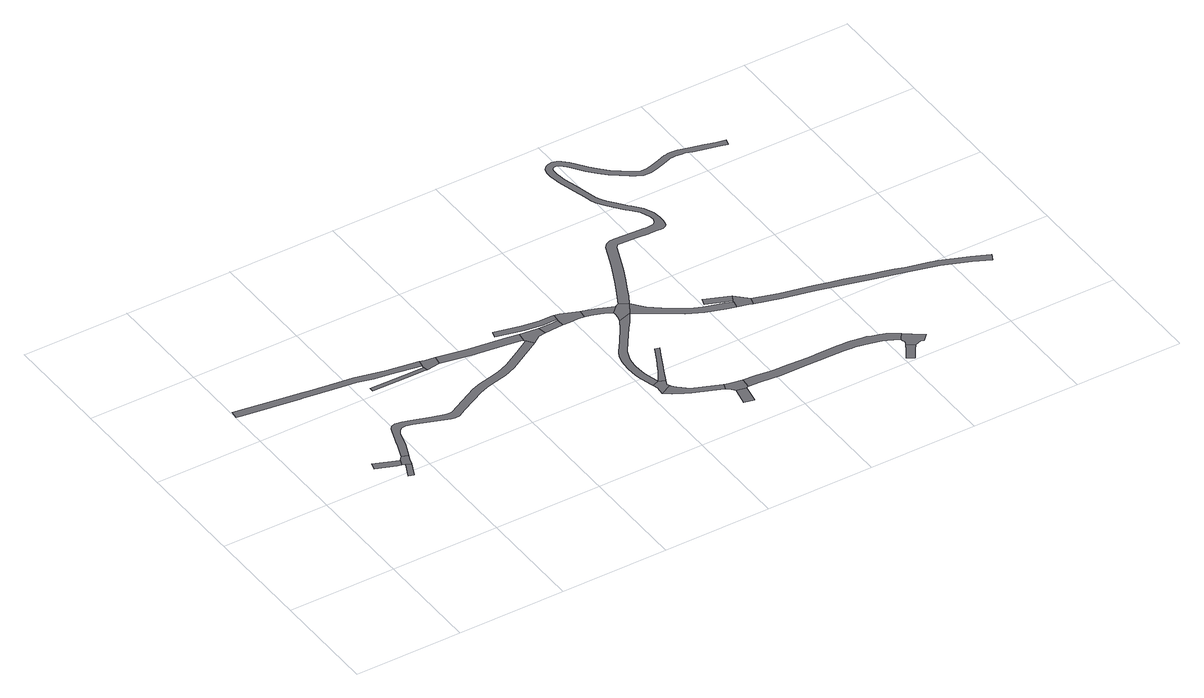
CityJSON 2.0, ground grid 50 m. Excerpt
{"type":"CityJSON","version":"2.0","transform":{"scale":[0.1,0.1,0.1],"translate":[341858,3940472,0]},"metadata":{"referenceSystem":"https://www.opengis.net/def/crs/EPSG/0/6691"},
"CityObjects":{
"road1":{"type":"Road","attributes":{"RoadStructureAttribute.sectionType":"1"},"geometry":[{"type":"MultiSurface","lod":"1","boundaries":[[[0,1,2,3,4,5]]]}]},
"road2":{"type":"Road","geometry":[{"type":"MultiSurface","lod":"1","boundaries":[[[6,7,8,9]]]}]},
"road3":{"type":"Road","geometry":[{"type":"MultiSurface","lod":"1","boundaries":[[[4,6,9,10,11,12,5]]]}]},
"road4":{"type":"Road","attributes":{"function":"3","RoadStructureAttribute.sectionType":"1"},"geometry":[{"type":"MultiSurface","lod":"1","boundaries":[[[13,14,15,16,17,18,19,20,21,22,23,24,25,26,27,28,29,30]]]}]},
"road5":{"type":"Road","attributes":{"RoadStructureAttribute.sectionType":"1"},"geometry":[{"type":"MultiSurface","lod":"1","boundaries":[[[31,32,33,34,35,36,37,38]]]}]},
"road6":{"type":"Road","attributes":{"RoadStructureAttribute.sectionType":"1"},"geometry":[{"type":"MultiSurface","lod":"1","boundaries":[[[39,40,41,42,43,44,45,46,47,48,49,50,51,52,53,54,55,56,57,58,59,60,61,62,12,11,63,64,65,66,67,68,69,70,71,72,73,74,75,76,77,78,79,80,81]]]}]},
"road7":{"type":"Road","geometry":[{"type":"MultiSurface","lod":"1","boundaries":[[[82,83,84,23,22,31,38]]]}]},
"road8":{"type":"Road","attributes":{"function":"3","RoadStructureAttribute.sectionType":"1"},"geometry":[{"type":"MultiSurface","lod":"1","boundaries":[[[85,86,83,82,87,88,89,90,91]]]}]},
"road9":{"type":"Road","geometry":[{"type":"MultiSurface","lod":"1","boundaries":[[[90,39,81,92,93,94,91]]]}]},
"road10":{"type":"Road","attributes":{"RoadStructureAttribute.sectionType":"1"},"geometry":[{"type":"MultiSurface","lod":"1","boundaries":[[[95,96,97,98,99,100,101,102,103,104]]]}]},
"road11":{"type":"Road","geometry":[{"type":"MultiSurface","lod":"1","boundaries":[[[105,106,107,108,109,110,111]]]}]},
"road12":{"type":"Road","attributes":{"function":"3","RoadStructureAttribute.sectionType":"1"},"geometry":[{"type":"MultiSurface","lod":"1","boundaries":[[[112,113,94,93,114,115,116]]]}]},
"road13":{"type":"Road","attributes":{"RoadStructureAttribute.sectionType":"1"},"geometry":[{"type":"MultiSurface","lod":"1","boundaries":[[[110,117,118,119,120,121,122,123,124,125,126,127,128,111]]]}]},
"road14":{"type":"Road","attributes":{"RoadStructureAttribute.sectionType":"1"},"geometry":[{"type":"MultiSurface","lod":"1","boundaries":[[[106,129,130,131,132,133,134,135,136,107]]]}]},
"road15":{"type":"Road","geometry":[{"type":"MultiSurface","lod":"1","boundaries":[[[115,137,138,139,140,141,142,104,103,116]]]}]},
"road16":{"type":"Road","attributes":{"RoadStructureAttribute.sectionType":"1"},"geometry":[{"type":"MultiSurface","lod":"1","boundaries":[[[143,144,145,146,147,148,149,150,151,152,153,154,155,156,108,107,157,158,159,160,161,162,163,164,165,166,167,168,169,170,171]]]}]},
"road17":{"type":"Road","attributes":{"RoadStructureAttribute.sectionType":"1"},"geometry":[{"type":"MultiSurface","lod":"1","boundaries":[[[172,173,174,175]]]}]},
"road18":{"type":"Road","geometry":[{"type":"MultiSurface","lod":"1","boundaries":[[[122,176,173,172,177,178,179,180,181,123]]]}]},
"road19":{"type":"Road","attributes":{"function":"3","RoadStructureAttribute.sectionType":"1"},"geometry":[{"type":"MultiSurface","lod":"1","boundaries":[[[182,183,184,140,139,185,186,187,188,189]]]}]},
"road20":{"type":"Road","geometry":[{"type":"MultiSurface","lod":"1","boundaries":[[[170,190,191,189,188,192,193,194,171]]]}]},
"road21":{"type":"Road","attributes":{"function":"3","RoadStructureAttribute.sectionType":"1"},"geometry":[{"type":"MultiSurface","lod":"1","boundaries":[[[195,196,197,198,199,200,201,202,203,204,205,206,207,208,209,190,170]]]}]},
"road22":{"type":"Road","attributes":{"RoadStructureAttribute.sectionType":"1"},"geometry":[{"type":"MultiSurface","lod":"1","boundaries":[[[210,211,212,213,214,215,216,217,218,219,220,221,222,223,224,225,226,179,178,227,228,229,230,231,232,233,234,235,236,237,238,239,240]]]}]},
"road23":{"type":"Road","geometry":[{"type":"MultiSurface","lod":"1","boundaries":[[[241,242,243,244]]]}]},
"road24":{"type":"Road","geometry":[{"type":"MultiSurface","lod":"1","boundaries":[[[245,241,244,200,199,246,247]]]}]},
"road25":{"type":"Road","geometry":[{"type":"MultiSurface","lod":"1","boundaries":[[[248,249,250,251,252,253]]]}]},
"road26":{"type":"Road","attributes":{"RoadStructureAttribute.sectionType":"1"},"geometry":[{"type":"MultiSurface","lod":"1","boundaries":[[[190,254,255,256,257,258,259,260,261,262,263,264,265,266,267,268,269,270,271,272,273,274,275,276,277,278,279,280,281,282,283,284,285,286,287,288,289,290,291,292,293,294,295,296,297,298,299,300,301,302,303,304,305,306,307,308,309,310,311,312,313,314,315,316,317,318,319,320,321,322,323,324,325,326,327,328,329,330,331,332,333,334,335,336,337,338,339,340,341,342,343,344,345,346,347,348,349,350,351,352,353,354,355,356,357,358,359,360,361,362,363,364,365,366,367,368,369,370,371,372,373,374,375,376,377,378,379,191]]]}]},
"road27":{"type":"Road","geometry":[{"type":"MultiSurface","lod":"1","boundaries":[[[239,380,381,382,248,253,383,384,385,386,387,388,240]]]}]},
"road28":{"type":"Road","attributes":{"function":"3","RoadStructureAttribute.sectionType":"1"},"geometry":[{"type":"MultiSurface","lod":"1","boundaries":[[[389,390,391,392,393,394,395,396,397,398,399,400,245,247,401,402,403,404,405,406,407,408,409]]]}]}
},
"vertices":[
[301,627,0],[293,595,0],[338,578,0],[383,560,0],[401,554,0],[412,584,0],
[415,548,0],[384,481,0],[408,472,0],[440,539,0],
[448,567,0],[458,591,0],[429,604,0],
[2,1183,0],[29,1179,0],[293,1143,0],[298,1143,0],[343,1136,0],[474,1118,0],[540,1109,0],[614,1092,0],[683,1081,0],[825,1056,0],[830,1086,0],[688,1110,0],[546,1143,0],[478,1152,0],[348,1169,0],[313,1175,0],[276,1180,0],[8,1221,0],
[824,1044,0],[818,1043,0],[727,1044,0],[565,1047,0],[564,1027,0],[727,1024,0],[818,1023,0],[827,1024,0],
[1271,964,0],[1268,963,0],[1196,922,0],[1116,877,0],[1064,855,0],[1014,842,0],[961,831,0],[917,815,0],[796,753,0],[762,735,0],[753,734,0],[745,735,0],[730,738,0],[676,752,0],[591,781,0],[556,790,0],[523,797,0],[503,790,0],[493,777,0],[483,749,0],[481,743,0],[465,698,0],[454,668,0],[444,642,0],[486,658,0],[508,733,0],[514,742,0],[520,750,0],[533,759,0],[554,762,0],[583,754,0],[666,725,0],[735,699,0],[751,695,0],[774,698,0],[814,719,0],[932,780,0],[971,794,0],[1022,805,0],[1076,819,0],[1133,842,0],[1292,932,0],[1293,934,0],
[891,1031,0],[898,1073,0],[855,1081,0],
[1218,1023,0],[1037,1048,0],[1030,1006,0],[1210,981,0],[1252,976,0],[1264,973,0],[1270,1016,0],
[1329,960,0],[1364,966,0],[1356,1004,0],
[1442,1045,0],[1388,1043,0],[1307,1055,0],[1184,1084,0],[1177,1055,0],[1302,1025,0],[1387,1013,0],[1440,1015,0],[1452,1013,0],[1456,1043,0],
[1595,411,0],[1606,435,0],[1579,448,0],[1546,437,0],[1554,413,0],[1548,371,0],[1601,399,0],
[1424,1004,0],[1376,1003,0],[1426,970,0],[1452,970,0],[1452,1007,0],
[1582,348,0],[1609,332,0],[1625,324,0],[1651,310,0],[1714,283,0],[1780,258,0],[1791,286,0],[1726,311,0],[1663,338,0],[1635,362,0],[1619,377,0],[1604,394,0],
[1642,509,0],[1645,515,0],[1681,589,0],[1701,628,0],[1681,635,0],[1651,572,0],[1619,514,0],[1619,513,0],
[1485,970,0],[1525,969,0],[1555,968,0],[1561,1007,0],[1530,1020,0],[1482,1039,0],
[1637,823,0],[1586,751,0],[1568,727,0],[1548,698,0],[1534,673,0],[1526,647,0],[1521,620,0],[1519,584,0],[1520,554,0],[1522,533,0],[1524,512,0],[1528,498,0],[1536,469,0],[1543,446,0],[1576,457,0],[1569,479,0],[1559,518,0],[1558,526,0],[1555,557,0],[1554,583,0],[1557,614,0],[1560,633,0],[1568,655,0],[1578,680,0],[1614,731,0],[1666,804,0],[1691,837,0],[1723,885,0],[1662,868,0],
[1857,216,0],[1811,224,0],[1796,141,0],[1842,133,0],
[1802,241,0],[1857,217,0],[1868,221,0],[1874,269,0],[1831,274,0],[1795,284,0],
[1670,968,0],[1633,984,0],[1593,998,0],[1583,962,0],[1620,949,0],[1653,935,0],[1668,927,0],[1700,955,0],
[1756,941,0],[1717,962,0],[1670,922,0],[1670,911,0],[1670,894,0],
[1831,817,0],[1912,761,0],[1983,725,0],[2071,694,0],[2111,684,0],[2121,720,0],[2086,731,0],[1997,758,0],[1963,772,0],[1953,776,0],[1944,781,0],[1926,792,0],[1850,846,0],[1800,886,0],[1773,919,0],
[2560,187,0],[2530,206,0],[2505,216,0],[2463,228,0],[2452,232,0],[2431,235,0],[2382,244,0],[2362,246,0],[2343,246,0],[2323,247,0],[2231,247,0],[2191,248,0],[2145,248,0],[2085,251,0],[2017,255,0],[2002,256,0],[1933,263,0],[1928,218,0],[2014,210,0],[2154,207,0],[2235,206,0],[2258,205,0],[2321,204,0],[2350,202,0],[2359,201,0],[2376,200,0],[2441,188,0],[2490,174,0],[2509,166,0],[2558,140,0],[2581,172,0],
[2136,754,0],[2021,801,0],[2009,770,0],[2119,726,0],
[2190,699,0],[2172,668,0],[2180,665,0],
[2556,100,0],[2541,75,0],[2510,27,0],[2542,6,0],[2573,55,0],[2591,79,0],
[1779,982,0],[1800,1024,0],[1827,1076,0],[1859,1144,0],[1872,1175,0],[1915,1279,0],[1922,1287,0],[1928,1292,0],[1937,1293,0],[2020,1287,0],[2071,1283,0],[2094,1282,0],[2113,1281,0],[2129,1280,0],[2141,1282,0],[2144,1282,0],[2155,1286,0],[2162,1296,0],[2168,1311,0],[2169,1323,0],[2170,1353,0],[2166,1391,0],[2146,1434,0],[2112,1476,0],[2100,1488,0],[2070,1525,0],[2044,1559,0],[2028,1584,0],[2022,1602,0],[2013,1634,0],[2005,1666,0],[1997,1694,0],[1988,1730,0],[1977,1772,0],[1972,1795,0],[1970,1816,0],[1971,1841,0],[1974,1851,0],[1979,1857,0],[1983,1859,0],[1995,1861,0],[2001,1860,0],[2010,1853,0],[2030,1832,0],[2043,1817,0],[2080,1767,0],[2113,1729,0],[2145,1696,0],[2182,1670,0],[2214,1644,0],[2235,1629,0],[2265,1617,0],[2302,1616,0],[2339,1625,0],[2376,1637,0],[2411,1650,0],[2414,1651,0],[2427,1653,0],[2441,1652,0],[2467,1650,0],[2486,1647,0],[2516,1637,0],[2575,1623,0],[2620,1611,0],[2664,1600,0],[2673,1628,0],[2630,1639,0],[2583,1652,0],[2525,1666,0],[2494,1676,0],[2471,1680,0],[2443,1682,0],[2424,1683,0],[2409,1680,0],[2404,1680,0],[2367,1666,0],[2330,1654,0],[2299,1646,0],[2271,1647,0],[2249,1656,0],[2232,1668,0],[2200,1693,0],[2165,1719,0],[2136,1749,0],[2104,1786,0],[2066,1836,0],[2053,1852,0],[2030,1876,0],[2015,1887,0],[1995,1892,0],[1974,1888,0],[1961,1882,0],[1947,1866,0],[1941,1846,0],[1940,1815,0],[1943,1791,0],[1947,1765,0],[1959,1723,0],[1969,1686,0],[1976,1658,0],[1984,1627,0],[1993,1593,0],[2001,1571,0],[2019,1542,0],[2046,1507,0],[2079,1467,0],[2090,1455,0],[2120,1418,0],[2139,1373,0],[2140,1350,0],[2132,1335,0],[2127,1329,0],[2121,1326,0],[2116,1325,0],[2090,1322,0],[2074,1322,0],[2023,1326,0],[1937,1332,0],[1914,1331,0],[1891,1320,0],[1876,1303,0],[1830,1192,0],[1818,1163,0],[1786,1096,0],[1760,1044,0],[1739,1003,0],
[2562,127,0],[2564,121,0],[2562,108,0],[2609,85,0],[2622,88,0],[2634,83,0],[2662,112,0],[2633,134,0],[2615,147,0],
[3173,409,0],[3096,445,0],[2968,494,0],[2925,506,0],[2832,530,0],[2788,543,0],[2736,557,0],[2682,572,0],[2579,600,0],[2525,613,0],[2453,631,0],[2307,666,0],[2298,632,0],[2445,597,0],[2549,571,0],[2570,566,0],[2673,538,0],[2823,497,0],[2957,461,0],[3082,413,0],[3157,377,0]
]}
